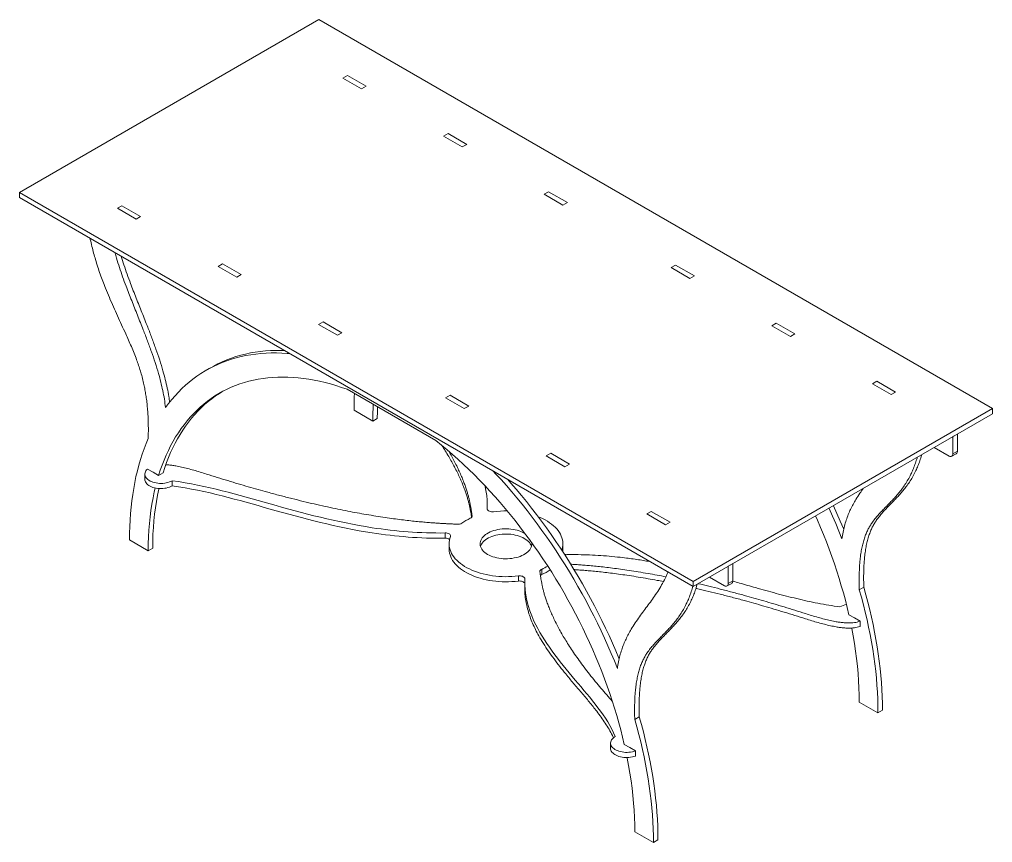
# Model space of a CAD drawing. Header units: millimetres. Extents: x -848 to 4422, y -1813 to 2148.
# Drawn here: x 1803 to 3642, y 594 to 2148 of the extents above; entities that cross this region are included whole.
import ezdxf

# ---------------------------------------------------------------- set-up
doc = ezdxf.new("R2010")
doc.units = ezdxf.units.MM

msp = doc.modelspace()

# ---------------------------------------------------------------- linework, layer by layer
at = {"color": 7, "linetype": 'Continuous', "lineweight": 15}
for p, q in [((2368.8, 2148.5), (1803.1, 1821.9)), ((3641.6, 1413.7), (2368.8, 2148.5)), ((2422.8, 2042.7), (2414.3, 2037.8)), ((2458.1, 2022.3), (2422.8, 2042.7)), ((2414.3, 2037.8), (2449.6, 2017.4)), ((2449.6, 2017.4), (2458.1, 2022.3)), ((2612.8, 1932.9), (2604.4, 1928)), ((2648.2, 1912.5), (2612.8, 1932.9)), ((2604.4, 1928), (2639.7, 1907.6)), ((2639.7, 1907.6), (2648.2, 1912.5)), ((1803.1, 1821.9), (1803.1, 1812.1)), ((1803.1, 1821.9), (3075.9, 1087.1)), ((2802.9, 1823.2), (2794.4, 1818.3)), ((2838.3, 1802.8), (2802.9, 1823.2)), ((1803.1, 1812.1), (3075.9, 1077.3)), ((2794.4, 1818.3), (2829.8, 1797.9)), ((2829.8, 1797.9), (2838.3, 1802.8)), ((1996.7, 1796.7), (1988.2, 1791.8)), ((1988.2, 1791.8), (2023.5, 1771.4)), ((2032, 1776.3), (1996.7, 1796.7)), ((2023.5, 1771.4), (2032, 1776.3)), ((2186.8, 1687), (2178.3, 1682.1)), ((2178.3, 1682.1), (2213.6, 1661.7)), ((2222.1, 1666.6), (2186.8, 1687)), ((3042.8, 1684.7), (3034.4, 1679.8)), ((3034.4, 1679.8), (3069.7, 1659.4)), ((3078.2, 1664.3), (3042.8, 1684.7)), ((2213.6, 1661.7), (2222.1, 1666.6)), ((3069.7, 1659.4), (3078.2, 1664.3)), ((2376.8, 1577.2), (2368.4, 1572.3)), ((2368.4, 1572.3), (2403.7, 1551.9)), ((2412.2, 1556.8), (2376.8, 1577.2)), ((3232.9, 1575), (3224.4, 1570.1)), ((3224.4, 1570.1), (3259.8, 1549.7)), ((3268.3, 1554.6), (3232.9, 1575)), ((2403.7, 1551.9), (2412.2, 1556.8)), ((3259.8, 1549.7), (3268.3, 1554.6)), ((2164.5, 1490.7), (2156, 1485.8)), ((3423, 1465.2), (3414.5, 1460.3)), ((3414.5, 1460.3), (3449.9, 1439.9)), ((3458.4, 1444.8), (3423, 1465.2)), ((2422, 1449.9), (2590, 1353)), ((2616.8, 1438.7), (2608.3, 1433.8)), ((2652.1, 1418.3), (2616.8, 1438.7)), ((3449.9, 1439.9), (3458.4, 1444.8)), ((2608.3, 1433.8), (2643.6, 1413.4)), ((2643.6, 1413.4), (2652.1, 1418.3)), ((2435.3, 1410.3), (2470.6, 1389.9)), ((3075.9, 1087.1), (3641.6, 1413.7)), ((3075.9, 1077.3), (3641.6, 1403.9)), ((3641.6, 1413.7), (3641.6, 1403.9)), ((2470.6, 1389.9), (2479.1, 1394.8)), ((3566.7, 1360.6), (3575.1, 1365.5)), ((3566.7, 1328), (3566.7, 1360.6)), ((3575.1, 1332.9), (3575.1, 1365.5)), ((2806.8, 1329), (2798.4, 1324.1)), ((2798.4, 1324.1), (2833.7, 1303.7)), ((2842.2, 1308.6), (2806.8, 1329)), ((3531.3, 1340.2), (3559.6, 1323.9)), ((3564.6, 1323.4), (3573.1, 1328.3)), ((3566.7, 1328), (3575.1, 1332.9)), ((2833.7, 1303.7), (2842.2, 1308.6)), ((2040, 1289.6), (2040, 1279.8)), ((2055.5, 1293.2), (2045.1, 1299.3)), ((2066, 1287.2), (2055.5, 1293.2)), ((2066, 1287.2), (2074.5, 1292.1)), ((2091.7, 1267.5), (2091.7, 1277.3)), ((2687, 1223.1), (2687, 1232)), ((2996.9, 1219.3), (2988.4, 1214.4)), ((2988.4, 1214.4), (3023.8, 1194)), ((3032.3, 1198.9), (2996.9, 1219.3)), ((3023.8, 1194), (3032.3, 1198.9)), ((2607.4, 1168.8), (2607.4, 1178.6)), ((2011, 1165.4), (2046.4, 1144.9)), ((2046.4, 1144.9), (2054.9, 1149.8)), ((2614.9, 1158.1), (2614.9, 1148.3)), ((2829.9, 1148.3), (2829.9, 1158.1)), ((2790, 1100.1), (2790, 1109.9)), ((3142.4, 1115.7), (3150.9, 1120.6)), ((3142.4, 1083), (3142.4, 1115.7)), ((3150.9, 1087.9), (3150.9, 1120.6)), ((2745.8, 1087.7), (2745.8, 1097.5)), ((3075.9, 1087.1), (3075.9, 1077.3)), ((3107, 1095.3), (3135.3, 1079)), ((3142.4, 1083), (3150.9, 1087.9)), ((2757.8, 1084.2), (2757.8, 1074.4)), ((3140.3, 1078.5), (3148.8, 1083.4)), ((3389.9, 1071.3), (3398.4, 1076.2)), ((3380.7, 1018.1), (3370.2, 1024.1)), ((3391.2, 1012), (3380.7, 1018.1)), ((3391.2, 1002.2), (3391.2, 1012)), ((3389.9, 859.2), (3425.2, 838.8)), ((2965.6, 826.4), (2974.1, 831.3)), ((3425.2, 838.8), (3433.7, 843.7)), ((2919.9, 781.7), (2919.9, 771.9)), ((2956.4, 773.2), (2945.9, 779.2)), ((2966.9, 767.1), (2956.4, 773.2)), ((2966.9, 757.3), (2966.9, 767.1)), ((2965.6, 614.3), (3001, 593.9)), ((3001, 593.9), (3009.5, 598.8))]:
    msp.add_line(p, q, dxfattribs=at)
at = {"color": 8, "linetype": 'Continuous', "lineweight": 15}
for p, q in [((2686.8, 1224.1), (2686.8, 1224.5)), ((2658.3, 1210.1), (2658.3, 1211.6))]:
    msp.add_line(p, q, dxfattribs=at)
at = {"color": 7, "linetype": 'Continuous', "lineweight": 15, "flags": 128}
for points in [[(2079.1, 1415.4), (2084.9, 1423.1), (2090.9, 1430.5), (2097, 1437.7), (2103.4, 1444.6), (2110, 1451.2), (2116.8, 1457.5), (2123.8, 1463.5), (2131, 1469.2), (2138.4, 1474.6), (2145.9, 1479.7), (2153.7, 1484.5), (2161.6, 1489), (2169.7, 1493.1), (2178, 1497), (2186.4, 1500.6), (2195, 1503.8), (2203.7, 1506.7), (2212.7, 1509.3), (2221.7, 1511.6), (2230.9, 1513.6), (2240.3, 1515.2), (2249.7, 1516.6), (2259.3, 1517.6), (2269.1, 1518.2), (2278.9, 1518.6), (2288.9, 1518.6), (2299, 1518.3), (2309.2, 1517.7), (2313.8, 1517.3)], [(2164.5, 1490.7), (2170.1, 1493.9), (2178.2, 1498), (2186.4, 1501.9), (2194.9, 1505.5), (2203.5, 1508.7), (2212.2, 1511.6), (2221.1, 1514.2), (2230.2, 1516.5), (2239.4, 1518.5), (2248.7, 1520.1), (2258.2, 1521.5), (2267.8, 1522.5), (2277.6, 1523.1), (2287.4, 1523.5), (2297.4, 1523.5), (2303.3, 1523.4)], [(2066, 1287.2), (2069.2, 1297.1), (2072.7, 1306.8), (2076.4, 1316.3), (2080.3, 1325.5), (2084.4, 1334.5), (2088.8, 1343.2), (2093.4, 1351.7), (2098.2, 1359.9), (2103.3, 1367.9), (2108.6, 1375.6), (2114, 1383.1), (2119.7, 1390.2), (2125.6, 1397.1), (2131.7, 1403.7), (2138, 1410.1), (2144.5, 1416.1), (2151.2, 1421.9), (2158.1, 1427.3), (2165.2, 1432.5), (2172.5, 1437.4), (2179.9, 1441.9), (2187.6, 1446.2), (2195.4, 1450.1), (2203.3, 1453.8), (2211.4, 1457.1), (2219.7, 1460.1), (2228.2, 1462.8), (2236.8, 1465.2), (2245.5, 1467.3), (2254.4, 1469), (2263.4, 1470.5), (2272.6, 1471.6), (2281.8, 1472.4), (2291.2, 1472.8), (2300.7, 1473), (2310.4, 1472.8), (2320.1, 1472.3), (2329.9, 1471.5), (2339.8, 1470.4), (2349.9, 1468.9), (2360, 1467.2), (2370.1, 1465.1), (2380.4, 1462.7), (2390.7, 1460), (2401.1, 1456.9), (2411.5, 1453.6), (2422, 1449.9)], [(2074.5, 1292.1), (2077.7, 1302), (2081.2, 1311.7), (2084.9, 1321.2), (2088.8, 1330.4), (2092.9, 1339.4), (2097.3, 1348.1), (2101.9, 1356.6), (2106.7, 1364.8), (2111.8, 1372.8), (2117, 1380.5), (2122.5, 1388), (2128.2, 1395.1), (2134.1, 1402), (2140.2, 1408.6), (2146.5, 1415), (2153, 1421), (2159.7, 1426.8), (2166.6, 1432.2), (2173.7, 1437.4), (2181, 1442.3), (2185.3, 1444.9)], [(2436.1, 1441.8), (2435.8, 1435.6), (2435.4, 1423), (2435.3, 1410.3)], [(2470.6, 1389.9), (2470.8, 1403), (2471.2, 1416), (2471.5, 1421.4)], [(2479.1, 1394.8), (2479.3, 1407.9), (2479.5, 1416.7)], [(2046.4, 1357.1), (2042.4, 1347.5), (2038.6, 1337.6), (2035.1, 1327.5), (2031.8, 1317.2), (2028.7, 1306.7), (2025.9, 1296), (2023.3, 1285), (2021, 1273.9), (2018.9, 1262.5), (2017.1, 1251), (2015.5, 1239.3), (2014.1, 1227.4), (2013, 1215.3), (2012.1, 1203), (2011.5, 1190.6), (2011.1, 1178.1), (2011, 1165.4)], [(2590, 1353), (2600.5, 1344.5), (2610.9, 1335.8), (2621.3, 1326.8), (2631.6, 1317.7), (2641.8, 1308.2), (2652, 1298.6), (2662.1, 1288.7), (2672.1, 1278.6), (2682.1, 1268.2), (2691.9, 1257.7), (2701.6, 1247), (2711.2, 1236), (2720.8, 1224.9), (2730.1, 1213.6), (2739.4, 1202.1), (2748.6, 1190.4), (2757.6, 1178.5), (2766.5, 1166.5), (2775.2, 1154.4), (2783.8, 1142.1), (2792.2, 1129.6), (2800.5, 1117), (2808.7, 1104.3), (2816.6, 1091.5), (2824.4, 1078.5), (2832, 1065.5), (2839.5, 1052.3), (2846.8, 1039), (2853.8, 1025.7), (2860.7, 1012.3), (2867.4, 998.8), (2873.9, 985.2), (2880.3, 971.6), (2886.4, 958), (2892.3, 944.3), (2898, 930.5), (2903.4, 916.8), (2908.7, 903), (2913.7, 889.2), (2918.6, 875.4), (2923.2, 861.6), (2927.5, 847.8), (2931.7, 834), (2935.6, 820.2), (2939.3, 806.5), (2942.7, 792.8), (2945.9, 779.2)], [(3559.6, 1323.9), (3561, 1323.2), (3562.3, 1322.9), (3563.5, 1323), (3564.6, 1323.4), (3565.5, 1324.1), (3566.1, 1325.2), (3566.5, 1326.4), (3566.7, 1328)], [(2045.1, 1299.3), (2043.4, 1297.6), (2042, 1295.9), (2041, 1294.1), (2040.4, 1292.2), (2040, 1290.3), (2040.1, 1288.4), (2040.5, 1286.5), (2041.2, 1284.7), (2042.3, 1282.9), (2043.8, 1281.2), (2045.5, 1279.6), (2047.6, 1278.1), (2049.9, 1276.7), (2052.4, 1275.5), (2055.2, 1274.5), (2058.1, 1273.6), (2061.2, 1273), (2064.4, 1272.5), (2067.7, 1272.2), (2071, 1272.2), (2074.2, 1272.3), (2077.5, 1272.7), (2080.6, 1273.2), (2083.7, 1274), (2086.5, 1274.9), (2089.2, 1276), (2091.7, 1277.3)], [(2698.2, 1295.4), (2702.8, 1290.4), (2713, 1279.3), (2723.1, 1268), (2733.1, 1256.4), (2742.9, 1244.7), (2752.6, 1232.8), (2762.3, 1220.7), (2771.7, 1208.4), (2781.1, 1196), (2790.3, 1183.4), (2799.3, 1170.7), (2808.2, 1157.8), (2817, 1144.7), (2825.6, 1131.6), (2834, 1118.3), (2842.3, 1104.9), (2850.4, 1091.3), (2858.3, 1077.7), (2866.1, 1063.9), (2873.6, 1050.1), (2881, 1036.2), (2888.2, 1022.2), (2895.2, 1008.1), (2902, 994), (2908.6, 979.8), (2914.9, 965.5), (2921.1, 951.2), (2927.1, 936.9), (2932.8, 922.6)], [(2040, 1279.8), (2040.1, 1278.6), (2040.5, 1276.7), (2041.2, 1274.9), (2042.3, 1273.1), (2043.8, 1271.4), (2045.5, 1269.8), (2047.6, 1268.3), (2049.9, 1266.9), (2052.4, 1265.7), (2055.2, 1264.7), (2058.1, 1263.8), (2061.2, 1263.2), (2064.4, 1262.7), (2067.7, 1262.4), (2071, 1262.4), (2074.2, 1262.5), (2077.5, 1262.9), (2080.6, 1263.4), (2083.7, 1264.2), (2086.5, 1265.1), (2089.2, 1266.2), (2091.7, 1267.5)], [(2725.7, 1279.5), (2731.6, 1272.9), (2741.5, 1261.3), (2751.4, 1249.6), (2761.1, 1237.7), (2770.7, 1225.6), (2780.2, 1213.3), (2789.6, 1200.9), (2798.8, 1188.3), (2807.8, 1175.6), (2816.7, 1162.7), (2825.5, 1149.6), (2834.1, 1136.5), (2842.5, 1123.2), (2850.8, 1109.8), (2858.9, 1096.2), (2866.8, 1082.6), (2874.5, 1068.8), (2882.1, 1055), (2889.5, 1041.1), (2896.7, 1027.1), (2903.7, 1013), (2910.5, 998.9), (2917, 984.7), (2923.4, 970.4), (2929.6, 956.1), (2935.6, 941.8), (2936.2, 940.4)], [(2046.4, 1144.9), (2046.5, 1158.1), (2046.9, 1171.1), (2047.7, 1183.9), (2048.7, 1196.5), (2049.9, 1208.9), (2051.5, 1221.1), (2053.4, 1233.1), (2055.5, 1244.9), (2057.9, 1256.4), (2059.5, 1263.5)], [(2054.9, 1149.8), (2055, 1163), (2055.4, 1176), (2056.1, 1188.8), (2057.1, 1201.4), (2058.4, 1213.8), (2060, 1226), (2061.8, 1238), (2064, 1249.8), (2066.4, 1261.3), (2066.6, 1262.5)], [(2698.9, 1218.7), (2696.9, 1218.5), (2694.9, 1218.6), (2693, 1219), (2691.2, 1219.5), (2689.6, 1220.3), (2688.4, 1221.2), (2687.5, 1222.2), (2686.9, 1223.3), (2686.8, 1224.5)], [(3332.5, 1225.4), (3332.8, 1224.7), (3339.2, 1210.5), (3345.4, 1196.2), (3351.4, 1181.8), (3357.1, 1167.5)], [(3341, 1230.3), (3341.3, 1229.6), (3347.7, 1215.4), (3353.9, 1201.1), (3359.8, 1186.7), (3360.4, 1185.3)], [(2658.3, 1211.6), (2658.4, 1210.8), (2658.3, 1210.1), (2658.1, 1209.4), (2657.7, 1208.7), (2657.2, 1208), (2656.5, 1207.4), (2655.6, 1206.8), (2654.7, 1206.3)], [(2827.8, 1146.1), (2828.5, 1148.1), (2829.3, 1151.6), (2829.8, 1155.2), (2829.9, 1158.7), (2829.6, 1162.3), (2829, 1165.8), (2828.1, 1169.4), (2826.8, 1172.8), (2825.2, 1176.3), (2823.2, 1179.7), (2820.9, 1183), (2818.2, 1186.2), (2815.3, 1189.3), (2812, 1192.3), (2808.5, 1195.3), (2804.6, 1198), (2800.5, 1200.7), (2796.2, 1203.2), (2791.6, 1205.6), (2786.7, 1207.8), (2783.3, 1209.2)], [(3307.1, 1210.8), (3310.6, 1202.9), (3316.5, 1189.2), (3322.2, 1175.4), (3327.7, 1161.7), (3333, 1147.9), (3338, 1134.1), (3342.8, 1120.3), (3347.4, 1106.5), (3351.8, 1092.7), (3355.9, 1078.9), (3359.9, 1065.2), (3363.6, 1051.4), (3367, 1037.8), (3370.2, 1024.1)], [(2607.4, 1178.6), (2609.4, 1178.6), (2611.3, 1178.3), (2613.1, 1177.7), (2614.7, 1177), (2616, 1176.1), (2616.9, 1175.1), (2617.5, 1173.9), (2617.7, 1172.8), (2617.4, 1171.6)], [(2758.7, 1177), (2757, 1178.1), (2753.9, 1179.7), (2750.6, 1181.2), (2747.1, 1182.5), (2743.5, 1183.6), (2739.7, 1184.5), (2735.7, 1185.3), (2731.7, 1185.9), (2727.6, 1186.2), (2723.4, 1186.4), (2719.2, 1186.3), (2715.1, 1186.1), (2711, 1185.6), (2707, 1184.9), (2703.1, 1184.1), (2699.4, 1183.1), (2695.8, 1181.8), (2692.4, 1180.5), (2689.2, 1178.9), (2686.3, 1177.2), (2683.6, 1175.4), (2681.2, 1173.4), (2679.1, 1171.4), (2677.3, 1169.2), (2675.9, 1166.9), (2674.7, 1164.6), (2673.9, 1162.3), (2673.5, 1159.9), (2673.4, 1157.5), (2673.7, 1155.1), (2674.3, 1152.7), (2675.3, 1150.4), (2676.6, 1148.1), (2678.2, 1145.9), (2680.1, 1143.8), (2682.4, 1141.8), (2684.9, 1139.9), (2687.7, 1138.1), (2687.7, 1138.1)], [(2617.4, 1171.6), (2616.3, 1168.1), (2615.4, 1164.6), (2615, 1161), (2614.9, 1157.5), (2615.1, 1153.9), (2615.7, 1150.4), (2616.6, 1146.8), (2617.9, 1143.4), (2619.6, 1139.9), (2621.6, 1136.5), (2623.9, 1133.2), (2626.5, 1130), (2629.4, 1126.9), (2632.7, 1123.9), (2636.3, 1120.9), (2640.1, 1118.2), (2644.2, 1115.5), (2648.6, 1113), (2653.2, 1110.6), (2658, 1108.4), (2663.1, 1106.3), (2668.3, 1104.5), (2673.7, 1102.8), (2679.3, 1101.2), (2685, 1099.9), (2690.9, 1098.8), (2696.8, 1097.8), (2702.9, 1097.1), (2709, 1096.5), (2715.1, 1096.2), (2721.3, 1096), (2727.4, 1096.1), (2733.6, 1096.4), (2739.7, 1096.9), (2745.8, 1097.5)], [(2770.6, 1153.2), (2770.4, 1153.7), (2769.5, 1156), (2768.2, 1158.3), (2766.5, 1160.5), (2764.6, 1162.6), (2762.3, 1164.6), (2759.8, 1166.5), (2757, 1168.3), (2753.9, 1169.9), (2750.6, 1171.4), (2747.1, 1172.7), (2743.5, 1173.8), (2739.7, 1174.7), (2735.7, 1175.5), (2731.7, 1176.1), (2727.6, 1176.4), (2723.4, 1176.6), (2719.2, 1176.5), (2715.1, 1176.3), (2711, 1175.8), (2707, 1175.1), (2703.1, 1174.3), (2699.4, 1173.3), (2695.8, 1172.1), (2692.4, 1170.7), (2689.2, 1169.1), (2686.3, 1167.4), (2683.6, 1165.6), (2681.2, 1163.6), (2679.1, 1161.6), (2677.3, 1159.4), (2675.9, 1157.2), (2674.7, 1154.8), (2674.1, 1153.2)], [(2687.7, 1138.1), (2690.8, 1136.5), (2694.1, 1135), (2697.6, 1133.7), (2701.3, 1132.6), (2705.1, 1131.7), (2709, 1130.9), (2713.1, 1130.3), (2717.2, 1130), (2721.3, 1129.8), (2725.5, 1129.9), (2729.6, 1130.1), (2733.7, 1130.6), (2737.7, 1131.3), (2741.6, 1132.1), (2745.3, 1133.1), (2748.9, 1134.4), (2752.3, 1135.7), (2755.5, 1137.3), (2758.4, 1139), (2761.1, 1140.8), (2763.5, 1142.8), (2765.6, 1144.8), (2767.4, 1147), (2768.9, 1149.3), (2770, 1151.6), (2770.8, 1153.9), (2771.2, 1156.3), (2771.3, 1158.7), (2771.2, 1160)], [(2614.9, 1148.3), (2614.9, 1147.7), (2615.1, 1144.1), (2615.7, 1140.6), (2616.6, 1137), (2617.9, 1133.6), (2619.6, 1130.1), (2621.6, 1126.7), (2623.9, 1123.4), (2626.5, 1120.2), (2629.4, 1117.1), (2632.7, 1114.1), (2636.3, 1111.1), (2640.1, 1108.4), (2644.2, 1105.7), (2648.6, 1103.2), (2653.2, 1100.8), (2658, 1098.6), (2663.1, 1096.5), (2668.3, 1094.7), (2673.7, 1093), (2679.3, 1091.4), (2685, 1090.1), (2690.9, 1089), (2696.8, 1088), (2702.9, 1087.3), (2709, 1086.7), (2715.1, 1086.4), (2721.3, 1086.2), (2727.4, 1086.3), (2733.6, 1086.6), (2739.7, 1087.1), (2745.8, 1087.7)], [(2829.5, 1143.5), (2829.8, 1145.4), (2829.9, 1148.3)], [(2786.4, 1104.6), (2786.3, 1105.4), (2786.4, 1106.1), (2786.6, 1106.8), (2787, 1107.5), (2787.6, 1108.2), (2788.3, 1108.8), (2789.1, 1109.4), (2790, 1109.9)], [(2745.8, 1097.5), (2747.8, 1097.7), (2749.8, 1097.6), (2751.7, 1097.2), (2753.5, 1096.7), (2755.1, 1095.9), (2756.3, 1095), (2757.3, 1094), (2757.8, 1092.9), (2758, 1091.7)], [(2745.8, 1087.7), (2747.8, 1087.9), (2749.8, 1087.8), (2751.7, 1087.4), (2753.5, 1086.9), (2755.1, 1086.1), (2756.3, 1085.2), (2757.3, 1084.2), (2757.8, 1083.3)], [(3135.3, 1079), (3136.7, 1078.3), (3138, 1078), (3139.2, 1078.1), (3140.3, 1078.5), (3141.2, 1079.2), (3141.8, 1080.2), (3142.3, 1081.5), (3142.4, 1083)], [(3425.2, 838.8), (3425.1, 851.6), (3424.7, 864.6), (3424.1, 877.8), (3423.3, 891), (3422.1, 904.4), (3420.8, 917.8), (3419.2, 931.4), (3417.3, 945.1), (3415.2, 958.9), (3412.9, 972.7), (3410.3, 986.6), (3407.5, 1000.6), (3404.5, 1014.7), (3401.2, 1028.8), (3397.6, 1042.9), (3393.9, 1057.1), (3389.9, 1071.3)], [(3433.7, 843.7), (3433.6, 856.5), (3433.2, 869.5), (3432.6, 882.7), (3431.7, 895.9), (3430.6, 909.3), (3429.3, 922.7), (3427.7, 936.3), (3425.8, 950), (3423.7, 963.8), (3421.4, 977.6), (3418.8, 991.5), (3416, 1005.5), (3412.9, 1019.6), (3409.6, 1033.7), (3406.1, 1047.8), (3402.4, 1062), (3398.4, 1076.2)], [(3375.5, 999), (3375.7, 998.4), (3378.3, 984), (3380.8, 969.7), (3382.9, 955.4), (3384.7, 941.3), (3386.3, 927.3), (3387.6, 913.4), (3388.6, 899.6), (3389.3, 886), (3389.7, 872.5), (3389.9, 859.2)], [(3009.5, 598.8), (3009.3, 611.6), (3009, 624.6), (3008.3, 637.7), (3007.5, 651), (3006.4, 664.3), (3005, 677.8), (3003.4, 691.4), (3001.5, 705.1), (2999.5, 718.8), (2997.1, 732.7), (2994.5, 746.6), (2991.7, 760.6), (2988.7, 774.6), (2985.4, 788.7), (2981.9, 802.9), (2978.1, 817.1), (2974.1, 831.3)], [(3001, 593.9), (3000.8, 606.7), (3000.5, 619.7), (2999.9, 632.8), (2999, 646.1), (2997.9, 659.4), (2996.5, 672.9), (2994.9, 686.5), (2993.1, 700.2), (2991, 713.9), (2988.6, 727.8), (2986.1, 741.7), (2983.2, 755.7), (2980.2, 769.7), (2976.9, 783.8), (2973.4, 798), (2969.6, 812.2), (2965.6, 826.4)], [(2928.8, 794), (2926.6, 792.6), (2924.7, 791), (2923.1, 789.4), (2921.8, 787.6), (2920.8, 785.8), (2920.2, 784), (2919.9, 782.1), (2920, 780.2), (2920.5, 778.3), (2921.3, 776.4), (2922.5, 774.6), (2924, 772.9), (2925.8, 771.3), (2927.8, 769.9), (2930.2, 768.5), (2932.8, 767.4), (2935.6, 766.4), (2938.6, 765.5), (2941.7, 764.9), (2944.9, 764.5), (2948.1, 764.2), (2951.4, 764.2), (2954.7, 764.4), (2957.9, 764.8), (2961.1, 765.4), (2964.1, 766.1), (2966.9, 767.1)], [(2919.9, 771.9), (2920, 770.4), (2920.5, 768.5), (2921.3, 766.6), (2922.5, 764.8), (2924, 763.1), (2925.8, 761.6), (2927.8, 760.1), (2930.2, 758.7), (2932.8, 757.6), (2935.6, 756.6), (2938.6, 755.7), (2941.7, 755.1), (2944.9, 754.7), (2948.1, 754.4), (2951.4, 754.4), (2954.7, 754.6), (2957.9, 755), (2961.1, 755.6), (2964.1, 756.3), (2966.9, 757.3)], [(2951.2, 754.4), (2951.4, 753.5), (2954.1, 739.1), (2956.5, 724.7), (2958.6, 710.5), (2960.5, 696.4), (2962, 682.4), (2963.3, 668.5), (2964.3, 654.7), (2965, 641.1), (2965.5, 627.6), (2965.6, 614.3)]]:
    msp.add_lwpolyline(points, dxfattribs=at)
at = {"color": 7, "linetype": 'Continuous', "lineweight": 15}
for centre, radius, start, end in [((3570.4, 1332.3), 4.8, 304.0564, 7.2558), ((2722.3, 1036.2), 184, 89.2545, 97.2996), ((2631.3, 1209.3), 14.3, 263.9956, 301.9944), ((2697.2, 1114.4), 101.2, 114.7986, 125.196), ((2608.2, 1155.7), 13.2, 54.512, 93.5159), ((2837, 1153.9), 16.4, 256.1175, 271.2843), ((2745.3, 1206), 106, 294.9307, 301.8255), ((2747.5, 1192.1), 101.4, 294.8038, 305.0019), ((2793.1, 1093), 7.71, 113.5006, 138.3013), ((3146.1, 1087.3), 4.8, 304.0564, 7.2558), ((3371.9, 1004.9), 38.9, 99.2511, 118.9743)]:
    msp.add_arc(centre, radius, start, end, dxfattribs=at)
for points, knots in [([(1936.6, 1735.1), (1936.7, 1734.3), (1937.8, 1729.3), (1940, 1720), (1943.2, 1707.3), (1946.9, 1694.3), (1951, 1681), (1955.6, 1667.3), (1960.5, 1654.1), (1966.2, 1639.5), (1972.8, 1623.4), (1980.5, 1605.9), (1988.3, 1588.7), (1996.1, 1571.7), (2003.1, 1556.4), (2009.3, 1542.7), (2014.6, 1530.5), (2019.7, 1518.1), (2024.3, 1506.3), (2028.3, 1495), (2031.7, 1484.3), (2034.9, 1473), (2037.6, 1462.2), (2039.8, 1451.6), (2041.6, 1441.4), (2043.2, 1430.8), (2044.5, 1419.6), (2045.5, 1408.1), (2046.2, 1396.1), (2046.6, 1383.6), (2046.7, 1370.5), (2046.5, 1361.6), (2046.4, 1357.1)], [0, 0, 0, 0, 0.005625, 0.0399, 0.072899, 0.104762, 0.141034, 0.176113, 0.210188, 0.243432, 0.289785, 0.335162, 0.379914, 0.424356, 0.468788, 0.500047, 0.53157, 0.563601, 0.59649, 0.623199, 0.650916, 0.67989, 0.710394, 0.736094, 0.763116, 0.791619, 0.821767, 0.853727, 0.887039, 0.922417, 0.960019, 1, 1, 1, 1]), ([(1983.6, 1707.9), (1984.5, 1704.4), (1987.1, 1695.1), (1992, 1679.9), (1998, 1662.4), (2005.7, 1641.6), (2015.1, 1617.4), (2026.1, 1589.8), (2036.2, 1564.6), (2045, 1541.6), (2052.6, 1520.9), (2059.7, 1500.3), (2065.5, 1481.2), (2070.3, 1463.5), (2074, 1447.4), (2077.1, 1431.3), (2078.4, 1420.7), (2079.1, 1415.4)], [0, 0, 0, 0, 0.036184, 0.095493, 0.15486, 0.214343, 0.308067, 0.401999, 0.495938, 0.566279, 0.636472, 0.706538, 0.776587, 0.831759, 0.887225, 0.94321, 1, 1, 1, 1]), ([(1995.4, 1701.1), (1997.1, 1695.7), (2000.6, 1684.4), (2006.5, 1667.3), (2014.2, 1646.5), (2023.6, 1622.3), (2034.6, 1594.7), (2044.7, 1569.5), (2053.5, 1546.5), (2061.1, 1525.8), (2068.2, 1505.2), (2074, 1486.1), (2078.8, 1468.4), (2082.5, 1452.3), (2085.3, 1437.9), (2086.4, 1429.1), (2086.9, 1425.4)], [0, 0, 0, 0, 0.0588991, 0.1219385, 0.185101, 0.2846238, 0.3843673, 0.4841176, 0.55881, 0.6333454, 0.7077462, 0.782129, 0.8407144, 0.8996119, 0.9590605, 1, 1, 1, 1]), ([(2601.3, 1343.7), (2603.4, 1340.4), (2607.8, 1333.5), (2614, 1323.3), (2619.8, 1313.1), (2625.3, 1303), (2630.5, 1292.9), (2635.2, 1282.9), (2639.2, 1273.5), (2642.8, 1264.6), (2645.8, 1256.4), (2648.3, 1248.7), (2650.4, 1241.7), (2652.1, 1235.2), (2653.6, 1228.9), (2654.9, 1222.9), (2655.9, 1217.2), (2656.6, 1212.5), (2657.1, 1209.6), (2657.2, 1208.3)], [0, 0, 0, 0, 0.075868, 0.1564797, 0.233256, 0.3062722, 0.3850407, 0.4591168, 0.5285982, 0.5935772, 0.6541406, 0.709403, 0.7605555, 0.807664, 0.8507885, 0.8970079, 0.9377404, 0.9730577, 1, 1, 1, 1]), ([(2613.9, 1333.2), (2614, 1333.1), (2616.1, 1329.6), (2619.8, 1322.9), (2625.3, 1312.8), (2630.5, 1302.7), (2635.2, 1292.7), (2639.2, 1283.3), (2642.8, 1274.4), (2645.8, 1266.2), (2648.3, 1258.5), (2650.4, 1251.5), (2652.1, 1245), (2653.6, 1238.7), (2654.9, 1232.7), (2655.9, 1227), (2656.7, 1222.1), (2657.3, 1217.9), (2657.8, 1214.5), (2658.2, 1212.5), (2658.3, 1211.6)], [0, 0, 0, 0, 0.002004, 0.088033, 0.169849, 0.25811, 0.341113, 0.418968, 0.491778, 0.559641, 0.621563, 0.67888, 0.731666, 0.779988, 0.831777, 0.877419, 0.916992, 0.950569, 0.978215, 1, 1, 1, 1]), ([(3398.4, 1076.2), (3398.3, 1080.6), (3398, 1089), (3398.1, 1101.1), (3398.4, 1112.4), (3399, 1122.9), (3399.9, 1133.6), (3401.2, 1144.3), (3403, 1154.9), (3405.3, 1164.6), (3407.9, 1173.6), (3411, 1181.9), (3414.3, 1189.3), (3417.9, 1195.9), (3422.3, 1202.9), (3427.6, 1210), (3433.9, 1217.3), (3440.3, 1224.3), (3446.8, 1231), (3453.3, 1237.6), (3459.9, 1244.3), (3466.3, 1251.2), (3472.6, 1258.5), (3478.8, 1266.3), (3484.8, 1274.8), (3490.5, 1284.1), (3495.5, 1293.5), (3499.8, 1303), (3503.5, 1312.6), (3506.2, 1320.5), (3507.5, 1325.4), (3507.9, 1326.7)], [0, 0, 0, 0, 0.037112, 0.072179, 0.105323, 0.136669, 0.166343, 0.202878, 0.237038, 0.269097, 0.301421, 0.331962, 0.36102, 0.388876, 0.415784, 0.454552, 0.492371, 0.529732, 0.566875, 0.603977, 0.641211, 0.678753, 0.716793, 0.755539, 0.795225, 0.836117, 0.878511, 0.913089, 0.948968, 0.986332, 1, 1, 1, 1]), ([(2629.8, 1195.1), (2628.5, 1195.2), (2625.5, 1195.4), (2620.7, 1195.6), (2614.9, 1195.9), (2608.2, 1196.2), (2600.6, 1196.6), (2592.1, 1197.1), (2582.7, 1197.8), (2572.4, 1198.6), (2561.1, 1199.6), (2548.8, 1200.8), (2535.4, 1202.3), (2521, 1204), (2505.7, 1206.1), (2489.3, 1208.4), (2472, 1211.2), (2454.4, 1214.1), (2436.5, 1217.3), (2418.6, 1220.8), (2399.8, 1224.6), (2380.2, 1228.8), (2359.9, 1233.3), (2339, 1238.3), (2317.4, 1243.6), (2294.9, 1249.4), (2273.7, 1255.1), (2253.8, 1260.6), (2235.2, 1265.9), (2216.2, 1271.5), (2196.7, 1277.4), (2176.8, 1283.6), (2159.4, 1289.1), (2144.6, 1293.6), (2132.7, 1297.1), (2121, 1300.3), (2109.6, 1303), (2099.6, 1305.1), (2091, 1306.4), (2084.8, 1307.1), (2081, 1307.3), (2079.7, 1307.4)], [0, 0, 0, 0, 0.006708, 0.014988, 0.024854, 0.036324, 0.049412, 0.063858, 0.079899, 0.097556, 0.11685, 0.138252, 0.161413, 0.186365, 0.213141, 0.241778, 0.272312, 0.304786, 0.335384, 0.367587, 0.401427, 0.436938, 0.474154, 0.512403, 0.552367, 0.594083, 0.63759, 0.671764, 0.707004, 0.743327, 0.78075, 0.819289, 0.858536, 0.881895, 0.904751, 0.926823, 0.947851, 0.967611, 0.980857, 0.993339, 1, 1, 1, 1]), ([(3389.9, 1071.3), (3389.8, 1075.7), (3389.6, 1084.1), (3389.6, 1096.2), (3389.9, 1107.5), (3390.5, 1118), (3391.4, 1128.7), (3392.7, 1139.4), (3394.6, 1150), (3396.8, 1159.7), (3399.4, 1168.7), (3402.5, 1177), (3405.8, 1184.4), (3409.4, 1191), (3413.8, 1198), (3419.2, 1205.1), (3425.4, 1212.4), (3431.8, 1219.4), (3438.3, 1226.1), (3444.9, 1232.7), (3451.4, 1239.4), (3457.8, 1246.3), (3464.2, 1253.6), (3470.3, 1261.4), (3476.3, 1269.9), (3482, 1279.2), (3487, 1288.6), (3491.3, 1298.1), (3495, 1307.7), (3497.7, 1315.6), (3499.1, 1320.5), (3499.4, 1321.8)], [0, 0, 0, 0, 0.037112, 0.072179, 0.105323, 0.136669, 0.166343, 0.202878, 0.237038, 0.269097, 0.301421, 0.331962, 0.36102, 0.388876, 0.415784, 0.454552, 0.492371, 0.529732, 0.566875, 0.603977, 0.641211, 0.678753, 0.716793, 0.755539, 0.795225, 0.836117, 0.878511, 0.913089, 0.948968, 0.986332, 1, 1, 1, 1]), ([(2091.7, 1277.3), (2157.2, 1268.3), (2278, 1232.2), (2445.4, 1187.5), (2559.9, 1177.8), (2607.4, 1178.6)], [0.0238961, 0.0238961, 0.0238961, 0.0238961, 0.3811363, 0.7523813, 1, 1, 1, 1]), ([(2091.7, 1267.5), (2157.2, 1258.5), (2278, 1222.4), (2445.4, 1177.7), (2559.9, 1168), (2607.4, 1168.8)], [0.0238961, 0.0238961, 0.0238961, 0.0238961, 0.3811363, 0.7523813, 1, 1, 1, 1]), ([(2686.8, 1224.5), (2686.9, 1228.7), (2687.1, 1237.1), (2686, 1249.6), (2684.5, 1259.8), (2682.9, 1265.8), (2682.4, 1267.7)], [0, 0, 0, 0, 0.29154, 0.580326, 0.867136, 1, 1, 1, 1]), ([(3357.1, 1167.5), (3357.7, 1171.7), (3359, 1180), (3361.8, 1191.7), (3365.1, 1202.8), (3369, 1213.3), (3373.3, 1223.2), (3378.1, 1232.7), (3383.9, 1242.9), (3390.3, 1252.9), (3395.1, 1259.8), (3397.2, 1262.8)], [0, 0, 0, 0, 0.108187, 0.214915, 0.320661, 0.425811, 0.530661, 0.635426, 0.740249, 0.884608, 1, 1, 1, 1]), ([(2994.3, 1124.5), (2986, 1125.9), (2969.1, 1128.7), (2945.2, 1131.9), (2922.5, 1134.3), (2901.5, 1136), (2880.3, 1137.2), (2858.9, 1137.8), (2844.6, 1137.6), (2837.4, 1137.6)], [0, 0, 0, 0, 0.162096, 0.330613, 0.463205, 0.596166, 0.729743, 0.864236, 1, 1, 1, 1]), ([(2923.2, 861.1), (2919.7, 864.9), (2912.4, 873.1), (2901.7, 885.4), (2890.8, 898.5), (2880.3, 911.6), (2870.1, 924.7), (2860.7, 937.4), (2852.1, 949.6), (2844.3, 961.3), (2837.2, 972.5), (2830.7, 983.1), (2824.9, 993.3), (2819.4, 1003.4), (2814.3, 1013.5), (2809.6, 1023.5), (2805.5, 1032.9), (2802, 1041.8), (2799, 1050), (2796.4, 1057.7), (2794.3, 1064.7), (2792.6, 1071.2), (2791.1, 1077.5), (2789.9, 1083.5), (2788.8, 1089.2), (2788.1, 1094.1), (2787.5, 1098.3), (2787, 1101.7), (2786.6, 1103.7), (2786.4, 1104.6)], [0, 0, 0, 0, 0.050339, 0.106518, 0.16067, 0.218962, 0.274812, 0.328272, 0.379393, 0.428224, 0.473999, 0.517655, 0.559234, 0.598777, 0.641435, 0.681551, 0.71918, 0.75437, 0.787169, 0.817096, 0.844799, 0.870311, 0.893665, 0.918696, 0.940755, 0.959881, 0.976109, 0.989471, 1, 1, 1, 1]), ([(2844.7, 1119.5), (2847.2, 1119.4), (2852.9, 1119), (2862, 1118.4), (2872.3, 1117.6), (2883.6, 1116.6), (2896, 1115.4), (2909.4, 1113.9), (2923.7, 1112.2), (2939.1, 1110.1), (2955.4, 1107.8), (2972.7, 1105), (2990.4, 1102.1), (3007.7, 1099), (3018.9, 1096.8), (3024.4, 1095.7)], [0, 0, 0, 0, 0.041747, 0.092778, 0.148947, 0.210327, 0.278411, 0.352093, 0.431471, 0.516652, 0.607751, 0.704889, 0.808194, 0.905536, 1, 1, 1, 1]), ([(2851, 1109.4), (2851.4, 1109.3), (2855, 1109.1), (2862, 1108.6), (2872.3, 1107.8), (2883.6, 1106.8), (2896, 1105.6), (2909.4, 1104.1), (2923.7, 1102.4), (2939.1, 1100.3), (2955.4, 1098), (2972.7, 1095.3), (2990.4, 1092.3), (3006.2, 1089.4), (3015.9, 1087.6), (3019.9, 1086.8)], [0, 0, 0, 0, 0.007894, 0.062182, 0.121937, 0.187235, 0.259665, 0.33805, 0.422495, 0.513113, 0.610027, 0.713365, 0.823264, 0.926819, 1, 1, 1, 1]), ([(2932.8, 922.6), (2933.5, 926.8), (2934.7, 935.1), (2937.5, 946.8), (2940.8, 957.9), (2944.7, 968.4), (2949.1, 978.3), (2953.9, 987.8), (2959.7, 997.9), (2966.5, 1008.8), (2974.5, 1020.3), (2982.7, 1031.5), (2991, 1042.6), (2999.2, 1053.7), (3007.1, 1065.2), (3014.7, 1077.1), (3021.2, 1088.8), (3025.7, 1098), (3027.8, 1103.2), (3028.4, 1104.7)], [0, 0, 0, 0, 0.052597, 0.104485, 0.155896, 0.207017, 0.257991, 0.308925, 0.359887, 0.43007, 0.500402, 0.570842, 0.641314, 0.711727, 0.782002, 0.852099, 0.922043, 0.976965, 1, 1, 1, 1]), ([(2758, 1091.7), (2756.5, 1064.3), (2773.4, 998.2), (2850.7, 901.6), (2913.2, 831.8), (2928.8, 794)], [0.0238961, 0.0238961, 0.0238961, 0.0238961, 0.2715148, 0.6427598, 1, 1, 1, 1]), ([(3353.1, 1038.9), (3346.1, 1040), (3332.2, 1042), (3311.7, 1045.7), (3291.6, 1049.9), (3271.7, 1054.5), (3252.1, 1059.4), (3232.6, 1064.5), (3213.2, 1069.9), (3190.2, 1076.4), (3169.5, 1082.3), (3155, 1086.3), (3150.8, 1087.5)], [0, 0, 0, 0, 0.0981603, 0.1958417, 0.2932937, 0.3906956, 0.4881656, 0.5857716, 0.6835422, 0.7814779, 0.9356673, 1, 1, 1, 1]), ([(2757.9, 1074.4), (2757.9, 1072.7), (2757.7, 1066.8), (2758.7, 1056.8), (2760.7, 1044.4), (2763.8, 1032.2), (2767.7, 1020), (2772.5, 1008), (2778, 996.1), (2784.8, 983.3), (2793, 969.6), (2802.6, 955.1), (2813, 940.7), (2823.9, 926.4), (2836.3, 911), (2850, 894.5), (2865, 877), (2879.8, 859.5), (2892.2, 844), (2902.2, 830.6), (2910, 819.3), (2917.1, 807.8), (2922.3, 798.5), (2924.8, 793.1), (2925.4, 791.6)], [0, 0, 0, 0, 0.016964, 0.058505, 0.099761, 0.140829, 0.181784, 0.222688, 0.263587, 0.304518, 0.356058, 0.40772, 0.459506, 0.511397, 0.563356, 0.62832, 0.693196, 0.75792, 0.822473, 0.862975, 0.903451, 0.943949, 0.984544, 1, 1, 1, 1]), ([(2965.6, 826.4), (2965.5, 830.8), (2965.3, 839.2), (2965.3, 851.3), (2965.6, 862.6), (2966.2, 873.1), (2967.1, 883.8), (2968.5, 894.5), (2970.3, 905.1), (2972.5, 914.8), (2975.2, 923.8), (2978.2, 932), (2981.6, 939.4), (2985.2, 946.1), (2989.6, 953.1), (2994.9, 960.2), (3001.2, 967.5), (3007.6, 974.5), (3014.1, 981.2), (3020.6, 987.8), (3027.1, 994.5), (3033.6, 1001.4), (3039.9, 1008.7), (3046.1, 1016.5), (3052, 1025), (3057.7, 1034.2), (3062.7, 1043.7), (3067, 1053.2), (3070.7, 1062.7), (3073.5, 1070.9), (3074.9, 1076.1), (3075.4, 1077.7)], [0, 0, 0, 0, 0.037014, 0.071988, 0.105045, 0.136309, 0.165904, 0.202343, 0.236412, 0.268387, 0.300626, 0.331086, 0.360068, 0.38785, 0.414687, 0.453353, 0.491072, 0.528335, 0.56538, 0.602384, 0.639519, 0.676963, 0.714902, 0.753545, 0.793127, 0.833911, 0.876194, 0.91068, 0.946465, 0.98373, 1, 1, 1, 1]), ([(2974.1, 831.3), (2974, 835.7), (2973.8, 844.1), (2973.8, 856.2), (2974.1, 867.5), (2974.7, 878), (2975.6, 888.7), (2976.9, 899.4), (2978.8, 910), (2981, 919.7), (2983.7, 928.7), (2986.7, 936.9), (2990.1, 944.3), (2993.6, 951), (2998, 958), (3003.4, 965.1), (3009.7, 972.4), (3016.1, 979.3), (3022.5, 986.1), (3029.1, 992.7), (3035.6, 999.4), (3042, 1006.3), (3048.4, 1013.6), (3054.6, 1021.4), (3060.5, 1029.9), (3066.2, 1039.1), (3071.2, 1048.6), (3075.5, 1058.1), (3079.2, 1067.6), (3081.9, 1075.6), (3083.3, 1080.5), (3083.6, 1081.8)], [0, 0, 0, 0, 0.0371123, 0.0721786, 0.1053227, 0.1366691, 0.1663427, 0.2028781, 0.2370378, 0.2690972, 0.3014211, 0.3319616, 0.3610199, 0.3888758, 0.4157836, 0.4545518, 0.4923706, 0.5297323, 0.5668751, 0.603977, 0.6412108, 0.6787531, 0.7167928, 0.7555385, 0.795225, 0.8361169, 0.878511, 0.9130889, 0.9489685, 0.986332, 1, 1, 1, 1]), ([(3081.2, 1073.9), (3082.3, 1073.6), (3090.5, 1071.8), (3105.7, 1068.1), (3127.4, 1062.8), (3149.8, 1057), (3171, 1051.4), (3191, 1045.8), (3209.5, 1040.5), (3228.5, 1034.9), (3248, 1029), (3267.9, 1022.8), (3285.3, 1017.3), (3300.1, 1012.8), (3312, 1009.3), (3323.7, 1006.1), (3335.1, 1003.4), (3345.1, 1001.4), (3353.7, 1000), (3361, 999.2), (3367.8, 998.8), (3374.3, 998.8), (3380.5, 999.4), (3386.2, 1000.4), (3389.5, 1001.6), (3391.2, 1002.2)], [0, 0, 0, 0, 0.01071, 0.076825, 0.145907, 0.218018, 0.293222, 0.352296, 0.413211, 0.475999, 0.540688, 0.607306, 0.675148, 0.715527, 0.755035, 0.793188, 0.829536, 0.863694, 0.886591, 0.908168, 0.928427, 0.94746, 0.965471, 0.982813, 1, 1, 1, 1]), ([(3085.3, 1082.7), (3092, 1081.2), (3106, 1077.9), (3127.4, 1072.6), (3149.8, 1066.8), (3171, 1061.1), (3191, 1055.6), (3209.5, 1050.3), (3228.5, 1044.7), (3248, 1038.8), (3267.9, 1032.6), (3285.3, 1027.1), (3300.1, 1022.6), (3312, 1019.1), (3323.7, 1015.9), (3335.1, 1013.2), (3345.1, 1011.2), (3353.7, 1009.8), (3361, 1009), (3367.8, 1008.6), (3374.3, 1008.6), (3380.5, 1009.2), (3386.2, 1010.2), (3389.5, 1011.4), (3391.2, 1012)], [0, 0, 0, 0, 0.064816, 0.134796, 0.207845, 0.284028, 0.34387, 0.405578, 0.469182, 0.534713, 0.602198, 0.670922, 0.711826, 0.751849, 0.790498, 0.827319, 0.86192, 0.885116, 0.906973, 0.927496, 0.946777, 0.965022, 0.982589, 1, 1, 1, 1])]:
    msp.add_open_spline(points, degree=3, knots=knots, dxfattribs=at)

doc.saveas('drawing.dxf')
